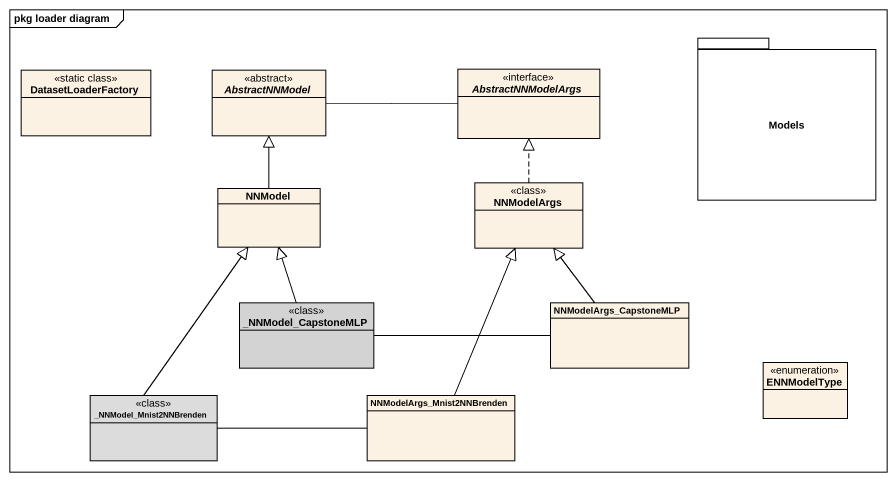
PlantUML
@startuml
mainframe pkg loader diagram
hide circle
hide empty members
package Models {
}
class DatasetLoaderFactory <<static class>>
interface AbstractNNModel <<abstract>>
interface AbstractNNModelArgs
class NNModelArgs <<class>>
class NNModel
class "_NNModel_CapstoneMLP" as NNModel_CapstoneMLP <<class>> #D3D3D3
class NNModelArgs_CapstoneMLP
class "_NNModel_Mnist2NNBrenden" as NNModel_Mnist2NNBrenden <<class>> #DCDCDC
class NNModelArgs_Mnist2NNBrenden
enum ENNModelType
AbstractNNModel -right- AbstractNNModelArgs
NNModelArgs .up.|> AbstractNNModelArgs
NNModel -up-|> AbstractNNModel
NNModel_CapstoneMLP -up-|> NNModel
NNModel_CapstoneMLP -right- NNModelArgs_CapstoneMLP
NNModelArgs_CapstoneMLP -up-|> NNModelArgs
NNModel_Mnist2NNBrenden -up-|> NNModel
NNModel_Mnist2NNBrenden -right- NNModelArgs_Mnist2NNBrenden
NNModelArgs_Mnist2NNBrenden -up-|> NNModelArgs
@enduml
